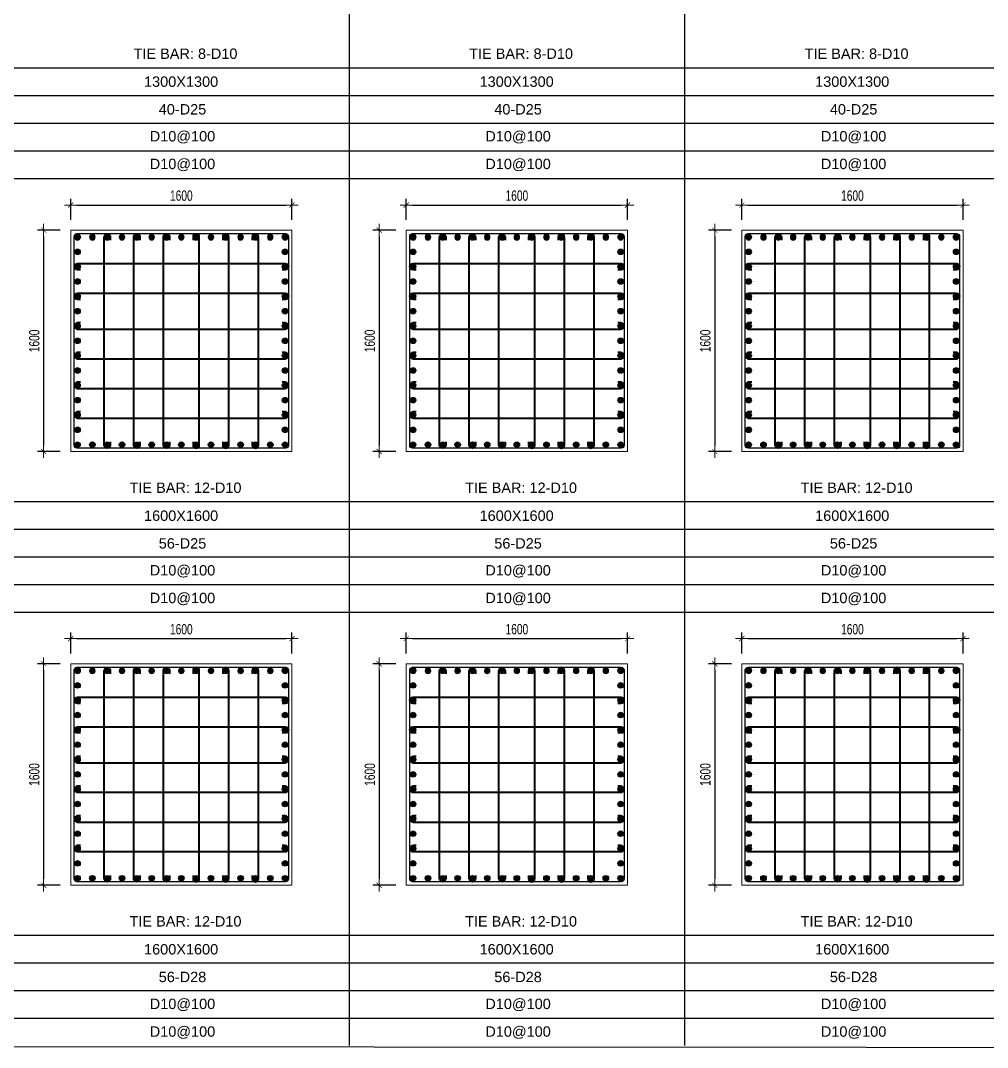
# Model space of a CAD drawing. Header units: millimetres. Extents: x 49323 to 406889, y -6102 to 181761.
# Drawn here: x 315586 to 322577, y 86291 to 93711 of the extents above; entities that cross this region are included whole.
import ezdxf
from ezdxf.enums import TextEntityAlignment as Align

# ---------------------------------------------------------------- set-up
doc = ezdxf.new("R2010")
doc.units = ezdxf.units.MM
doc.linetypes.add('CENTER2', pattern=[1.125, 0.75, -0.125, 0.125, -0.125])
doc.layers.get('Defpoints').update_dxf_attribs({"color": 151, "lineweight": 9})
for name, color, linetype in [('2', 2, 'Continuous'), ('A-ANNO-LEAD', 4, 'Continuous'), ('CEN', 1, 'CENTER2'), ('STL', 3, 'Continuous'), ('TIT1', 3, 'Continuous')]:
    doc.layers.add(name, color=color, linetype=linetype)
for name, color, linetype, lineweight in [('NDC_S_CONTINUOUS', 3, 'Continuous', 20), ('NDC_S_DIM', 1, 'Continuous', 15), ('NDC_S_STIRRUP', 4, 'Continuous', 40)]:
    doc.layers.add(name, color=color, linetype=linetype, lineweight=lineweight)
doc.styles.add('NDC_ARIAL', font='arial.ttf', dxfattribs={"width": 0.85})
doc.styles.add('NDC_DIM', font='', dxfattribs={"width": 0.75})
doc.styles.get('NDC_DIM').set_extended_font_data('Dotum')
doc.dimstyles.new('NDC_dim_30', dxfattribs={"dimscale": 30, "dimtxt": 2.5, "dimasz": 1.5, "dimexe": 1.5, "dimexo": 2.5, "dimgap": 1, "dimtad": 1, "dimdec": 0, "dimzin": 0, "dimdsep": 46, "dimtxsty": 'NDC_DIM', "dimblk": 'DIMMARK', "dimcen": 0.09, "dimdle": 1.2, "dimclrd": 1, "dimclre": 1, "dimclrt": 3, "dimadec": 0, "dimazin": 0, "dimtfac": 1, "dimtdec": 0, "dimtix": 1, "dimtofl": 0, "dimtmove": 0, "dimatfit": 3, "dimfxl": 8, "dimfxlon": 1, "dimtolj": 1, "dimtzin": 0, "dimarcsym": 0})

# ---------------------------------------------------------------- blocks, each defined once
blk = doc.blocks.new('DIMMARK')
at = {"layer": 'NDC_S_DIM', "color": 1}
blk.add_line((-1.5, 0), (1, 0), dxfattribs=at)
at = {"layer": 'NDC_S_DIM', "color": 2, "const_width": 0.1}
blk.add_lwpolyline([(-0.42, -0.42), (0.42, 0.42)], dxfattribs=at)
blk = doc.blocks.new('*D1012')
at = {"layer": 'Defpoints', "color": 0, "ltscale": 40, "transparency": 16777216}
for p in [(317548.4, 89245.3), (315948.4, 89063.7), (317548.4, 89063.7)]:
    blk.add_point(p, dxfattribs=at)
at = {"layer": 'NDC_S_DIM', "color": 1, "lineweight": -2, "ltscale": 40, "transparency": 16777216}
for p, q in [((315948.4, 89138.7), (315948.4, 89290.3)), ((317548.4, 89138.7), (317548.4, 89290.3)), ((315993.4, 89245.3), (317503.4, 89245.3))]:
    blk.add_line(p, q, dxfattribs=at)
at = {"layer": 'NDC_S_DIM', "color": 1, "lineweight": -2, "ltscale": 40, "transparency": 16777216, "xscale": 45, "yscale": 45, "zscale": 45, "rotation": 180}
blk.add_blockref('DIMMARK', (315948.4, 89245.3), dxfattribs=at)
at = {"layer": 'NDC_S_DIM', "color": 1, "lineweight": -2, "ltscale": 40, "transparency": 16777216, "xscale": 45, "yscale": 45, "zscale": 45}
blk.add_blockref('DIMMARK', (317548.4, 89245.3), dxfattribs=at)
at = {"layer": 'NDC_S_DIM', "color": 3, "ltscale": 40, "transparency": 16777216, "insert": (316748.4, 89312.9), "char_height": 75, "attachment_point": 5, "style": 'NDC_DIM'}
blk.add_mtext('\\A1;1600', dxfattribs=at)
blk = doc.blocks.new('*D1013')
at = {"layer": 'Defpoints', "color": 0, "ltscale": 40, "transparency": 16777216}
for p in [(315948.4, 89063.7), (315753, 87463.7), (315948.4, 87463.7)]:
    blk.add_point(p, dxfattribs=at)
at = {"layer": 'NDC_S_DIM', "color": 1, "lineweight": -2, "ltscale": 40, "transparency": 16777216}
for p, q in [((315873.4, 89063.7), (315708, 89063.7)), ((315753, 89018.7), (315753, 87508.7)), ((315873.4, 87463.7), (315708, 87463.7))]:
    blk.add_line(p, q, dxfattribs=at)
at = {"layer": 'NDC_S_DIM', "color": 1, "lineweight": -2, "ltscale": 40, "transparency": 16777216, "xscale": 45, "yscale": 45, "zscale": 45}
for p, rotation in [((315753, 89063.7), 90), ((315753, 87463.7), 270)]:
    blk.add_blockref('DIMMARK', p, dxfattribs=dict(at, rotation=rotation))
at = {"layer": 'NDC_S_DIM', "color": 3, "ltscale": 40, "transparency": 16777216, "insert": (315685.5, 88263.7), "char_height": 75, "attachment_point": 5, "rotation": 90, "style": 'NDC_DIM'}
blk.add_mtext('\\A1;1600', dxfattribs=at)
blk = doc.blocks.new('8')
at = {"layer": '2'}
blk.add_hatch(color=256, dxfattribs=at).paths.add_polyline_path([(20, 0, 0.386127), (1.9, 19.9), (-1.9, 19.9, 0.386127), (-20, 0, 1)])
blk.add_circle((0, 0), 20, dxfattribs=at)
blk = doc.blocks.new('5')
at = {"layer": 'CEN', "rotation": 180}
blk.add_blockref('8', (0, 0), dxfattribs=at)
blk = doc.blocks.new('*U1006')
at = {"layer": 'STL', "xscale": -1, "rotation": 270}
blk.add_blockref('5', (0, 0), dxfattribs=at)
blk = doc.blocks.new('*U1007')
at = {"layer": 'NDC_S_DIM', "color": 0, "linetype": 'ByBlock', "lineweight": -2, "transparency": 16777216}
for p in [(308769.8, 80184.3), (308877, 80184.3), (308984.2, 80184.3), (309091.4, 80184.3), (309198.6, 80184.3), (309305.7, 80184.3), (309412.9, 80184.3), (309520.1, 80184.3), (309627.3, 80184.3), (309734.4, 80184.3), (309841.6, 80184.3), (309948.8, 80184.3), (310056, 80184.3), (310163.1, 80184.3), (310270.3, 80184.3)]:
    blk.add_blockref('*U1006', p, dxfattribs=at)
blk = doc.blocks.new('*U1008')
at = {"layer": 'STL', "xscale": -1, "rotation": 270}
blk.add_blockref('5', (0, 0), dxfattribs=at)
blk = doc.blocks.new('*U1009')
at = {"layer": 'NDC_S_DIM', "color": 0, "linetype": 'ByBlock', "lineweight": -2, "transparency": 16777216}
for p in [(308769.8, 80184.3), (308877, 80184.3), (308984.2, 80184.3), (309091.4, 80184.3), (309198.6, 80184.3), (309305.7, 80184.3), (309412.9, 80184.3), (309520.1, 80184.3), (309627.3, 80184.3), (309734.4, 80184.3), (309841.6, 80184.3), (309948.8, 80184.3), (310056, 80184.3), (310163.1, 80184.3), (310270.3, 80184.3)]:
    blk.add_blockref('*U1008', p, dxfattribs=at)
blk = doc.blocks.new('*U1010')
at = {"layer": 'STL', "xscale": -1, "rotation": 270}
blk.add_blockref('5', (0, 0), dxfattribs=at)
blk = doc.blocks.new('*U1011')
at = {"layer": 'NDC_S_DIM', "color": 0, "linetype": 'ByBlock', "lineweight": -2, "transparency": 16777216}
for p in [(308769.8, 80184.3), (308877, 80184.3), (308984.2, 80184.3), (309091.4, 80184.3), (309198.6, 80184.3), (309305.7, 80184.3), (309412.9, 80184.3), (309520.1, 80184.3), (309627.3, 80184.3), (309734.4, 80184.3), (309841.6, 80184.3), (309948.8, 80184.3), (310056, 80184.3), (310163.1, 80184.3), (310270.3, 80184.3)]:
    blk.add_blockref('*U1010', p, dxfattribs=at)
blk = doc.blocks.new('*U1004')
at = {"layer": 'STL', "xscale": -1, "rotation": 270}
blk.add_blockref('5', (0, 0), dxfattribs=at)
blk = doc.blocks.new('*U1005')
at = {"layer": 'NDC_S_DIM', "color": 0, "linetype": 'ByBlock', "lineweight": -2, "transparency": 16777216}
for p in [(308769.8, 80184.3), (308877, 80184.3), (308984.2, 80184.3), (309091.4, 80184.3), (309198.6, 80184.3), (309305.7, 80184.3), (309412.9, 80184.3), (309520.1, 80184.3), (309627.3, 80184.3), (309734.4, 80184.3), (309841.6, 80184.3), (309948.8, 80184.3), (310056, 80184.3), (310163.1, 80184.3), (310270.3, 80184.3)]:
    blk.add_blockref('*U1004', p, dxfattribs=at)
blk = doc.blocks.new('*D1022')
at = {"layer": 'Defpoints', "color": 0, "ltscale": 40, "transparency": 16777216}
for p in [(317548.4, 92378), (315948.4, 92196.4), (317548.4, 92196.4)]:
    blk.add_point(p, dxfattribs=at)
at = {"layer": 'NDC_S_DIM', "color": 1, "lineweight": -2, "ltscale": 40, "transparency": 16777216}
for p, q in [((315948.4, 92271.4), (315948.4, 92423)), ((315993.4, 92378), (317503.4, 92378)), ((317548.4, 92271.4), (317548.4, 92423))]:
    blk.add_line(p, q, dxfattribs=at)
at = {"layer": 'NDC_S_DIM', "color": 1, "lineweight": -2, "ltscale": 40, "transparency": 16777216, "xscale": 45, "yscale": 45, "zscale": 45, "rotation": 180}
blk.add_blockref('DIMMARK', (315948.4, 92378), dxfattribs=at)
at = {"layer": 'NDC_S_DIM', "color": 1, "lineweight": -2, "ltscale": 40, "transparency": 16777216, "xscale": 45, "yscale": 45, "zscale": 45}
blk.add_blockref('DIMMARK', (317548.4, 92378), dxfattribs=at)
at = {"layer": 'NDC_S_DIM', "color": 3, "ltscale": 40, "transparency": 16777216, "insert": (316748.4, 92445.6), "char_height": 75, "attachment_point": 5, "style": 'NDC_DIM'}
blk.add_mtext('\\A1;1600', dxfattribs=at)
blk = doc.blocks.new('*D1023')
at = {"layer": 'Defpoints', "color": 0, "ltscale": 40, "transparency": 16777216}
for p in [(315948.4, 92196.4), (315753, 90596.4), (315948.4, 90596.4)]:
    blk.add_point(p, dxfattribs=at)
at = {"layer": 'NDC_S_DIM', "color": 1, "lineweight": -2, "ltscale": 40, "transparency": 16777216}
for p, q in [((315873.4, 92196.4), (315708, 92196.4)), ((315753, 92151.4), (315753, 90641.4)), ((315873.4, 90596.4), (315708, 90596.4))]:
    blk.add_line(p, q, dxfattribs=at)
at = {"layer": 'NDC_S_DIM', "color": 1, "lineweight": -2, "ltscale": 40, "transparency": 16777216, "xscale": 45, "yscale": 45, "zscale": 45}
for p, rotation in [((315753, 92196.4), 90), ((315753, 90596.4), 270)]:
    blk.add_blockref('DIMMARK', p, dxfattribs=dict(at, rotation=rotation))
at = {"layer": 'NDC_S_DIM', "color": 3, "ltscale": 40, "transparency": 16777216, "insert": (315685.5, 91396.4), "char_height": 75, "attachment_point": 5, "rotation": 90, "style": 'NDC_DIM'}
blk.add_mtext('\\A1;1600', dxfattribs=at)
blk = doc.blocks.new('*U1018')
at = {"layer": 'STL', "xscale": -1, "rotation": 270}
blk.add_blockref('5', (0, 0), dxfattribs=at)
blk = doc.blocks.new('*U1019')
at = {"layer": 'NDC_S_DIM', "color": 0, "linetype": 'ByBlock', "lineweight": -2, "transparency": 16777216}
for p in [(308769.8, 80184.3), (308877, 80184.3), (308984.2, 80184.3), (309091.4, 80184.3), (309198.6, 80184.3), (309305.7, 80184.3), (309412.9, 80184.3), (309520.1, 80184.3), (309627.3, 80184.3), (309734.4, 80184.3), (309841.6, 80184.3), (309948.8, 80184.3), (310056, 80184.3), (310163.1, 80184.3), (310270.3, 80184.3)]:
    blk.add_blockref('*U1018', p, dxfattribs=at)
blk = doc.blocks.new('*U1020')
at = {"layer": 'STL', "xscale": -1, "rotation": 270}
blk.add_blockref('5', (0, 0), dxfattribs=at)
blk = doc.blocks.new('*U1021')
at = {"layer": 'NDC_S_DIM', "color": 0, "linetype": 'ByBlock', "lineweight": -2, "transparency": 16777216}
for p in [(308769.8, 80184.3), (308877, 80184.3), (308984.2, 80184.3), (309091.4, 80184.3), (309198.6, 80184.3), (309305.7, 80184.3), (309412.9, 80184.3), (309520.1, 80184.3), (309627.3, 80184.3), (309734.4, 80184.3), (309841.6, 80184.3), (309948.8, 80184.3), (310056, 80184.3), (310163.1, 80184.3), (310270.3, 80184.3)]:
    blk.add_blockref('*U1020', p, dxfattribs=at)
blk = doc.blocks.new('*U1014')
at = {"layer": 'STL', "xscale": -1, "rotation": 270}
blk.add_blockref('5', (0, 0), dxfattribs=at)
blk = doc.blocks.new('*U1015')
at = {"layer": 'NDC_S_DIM', "color": 0, "linetype": 'ByBlock', "lineweight": -2, "transparency": 16777216}
for p in [(308769.8, 80184.3), (308877, 80184.3), (308984.2, 80184.3), (309091.4, 80184.3), (309198.6, 80184.3), (309305.7, 80184.3), (309412.9, 80184.3), (309520.1, 80184.3), (309627.3, 80184.3), (309734.4, 80184.3), (309841.6, 80184.3), (309948.8, 80184.3), (310056, 80184.3), (310163.1, 80184.3), (310270.3, 80184.3)]:
    blk.add_blockref('*U1014', p, dxfattribs=at)
blk = doc.blocks.new('*U1016')
at = {"layer": 'STL', "xscale": -1, "rotation": 270}
blk.add_blockref('5', (0, 0), dxfattribs=at)
blk = doc.blocks.new('*U1017')
at = {"layer": 'NDC_S_DIM', "color": 0, "linetype": 'ByBlock', "lineweight": -2, "transparency": 16777216}
for p in [(308769.8, 80184.3), (308877, 80184.3), (308984.2, 80184.3), (309091.4, 80184.3), (309198.6, 80184.3), (309305.7, 80184.3), (309412.9, 80184.3), (309520.1, 80184.3), (309627.3, 80184.3), (309734.4, 80184.3), (309841.6, 80184.3), (309948.8, 80184.3), (310056, 80184.3), (310163.1, 80184.3), (310270.3, 80184.3)]:
    blk.add_blockref('*U1016', p, dxfattribs=at)
blk = doc.blocks.new('*D1145')
at = {"layer": 'Defpoints', "color": 0, "ltscale": 40, "transparency": 16777216}
for p in [(319974.5, 89245.3), (318374.5, 89063.7), (319974.5, 89063.7)]:
    blk.add_point(p, dxfattribs=at)
at = {"layer": 'NDC_S_DIM', "color": 1, "lineweight": -2, "ltscale": 40, "transparency": 16777216}
for p, q in [((318374.5, 89138.7), (318374.5, 89290.3)), ((319974.5, 89138.7), (319974.5, 89290.3)), ((318419.5, 89245.3), (319929.5, 89245.3))]:
    blk.add_line(p, q, dxfattribs=at)
at = {"layer": 'NDC_S_DIM', "color": 1, "lineweight": -2, "ltscale": 40, "transparency": 16777216, "xscale": 45, "yscale": 45, "zscale": 45, "rotation": 180}
blk.add_blockref('DIMMARK', (318374.5, 89245.3), dxfattribs=at)
at = {"layer": 'NDC_S_DIM', "color": 1, "lineweight": -2, "ltscale": 40, "transparency": 16777216, "xscale": 45, "yscale": 45, "zscale": 45}
blk.add_blockref('DIMMARK', (319974.5, 89245.3), dxfattribs=at)
at = {"layer": 'NDC_S_DIM', "color": 3, "ltscale": 40, "transparency": 16777216, "insert": (319174.5, 89312.9), "char_height": 75, "attachment_point": 5, "style": 'NDC_DIM'}
blk.add_mtext('\\A1;1600', dxfattribs=at)
blk = doc.blocks.new('*U1130')
at = {"layer": 'STL', "xscale": -1, "rotation": 270}
blk.add_blockref('5', (0, 0), dxfattribs=at)
blk = doc.blocks.new('*U1131')
at = {"layer": 'NDC_S_DIM', "color": 0, "linetype": 'ByBlock', "lineweight": -2, "transparency": 16777216}
for p in [(308769.8, 80184.3), (308877, 80184.3), (308984.2, 80184.3), (309091.4, 80184.3), (309198.6, 80184.3), (309305.7, 80184.3), (309412.9, 80184.3), (309520.1, 80184.3), (309627.3, 80184.3), (309734.4, 80184.3), (309841.6, 80184.3), (309948.8, 80184.3), (310056, 80184.3), (310163.1, 80184.3), (310270.3, 80184.3)]:
    blk.add_blockref('*U1130', p, dxfattribs=at)
blk = doc.blocks.new('*U1132')
at = {"layer": 'STL', "xscale": -1, "rotation": 270}
blk.add_blockref('5', (0, 0), dxfattribs=at)
blk = doc.blocks.new('*U1133')
at = {"layer": 'NDC_S_DIM', "color": 0, "linetype": 'ByBlock', "lineweight": -2, "transparency": 16777216}
for p in [(308769.8, 80184.3), (308877, 80184.3), (308984.2, 80184.3), (309091.4, 80184.3), (309198.6, 80184.3), (309305.7, 80184.3), (309412.9, 80184.3), (309520.1, 80184.3), (309627.3, 80184.3), (309734.4, 80184.3), (309841.6, 80184.3), (309948.8, 80184.3), (310056, 80184.3), (310163.1, 80184.3), (310270.3, 80184.3)]:
    blk.add_blockref('*U1132', p, dxfattribs=at)
blk = doc.blocks.new('*U1134')
at = {"layer": 'STL', "xscale": -1, "rotation": 270}
blk.add_blockref('5', (0, 0), dxfattribs=at)
blk = doc.blocks.new('*U1135')
at = {"layer": 'NDC_S_DIM', "color": 0, "linetype": 'ByBlock', "lineweight": -2, "transparency": 16777216}
for p in [(308769.8, 80184.3), (308877, 80184.3), (308984.2, 80184.3), (309091.4, 80184.3), (309198.6, 80184.3), (309305.7, 80184.3), (309412.9, 80184.3), (309520.1, 80184.3), (309627.3, 80184.3), (309734.4, 80184.3), (309841.6, 80184.3), (309948.8, 80184.3), (310056, 80184.3), (310163.1, 80184.3), (310270.3, 80184.3)]:
    blk.add_blockref('*U1134', p, dxfattribs=at)
blk = doc.blocks.new('*U1136')
at = {"layer": 'STL', "xscale": -1, "rotation": 270}
blk.add_blockref('5', (0, 0), dxfattribs=at)
blk = doc.blocks.new('*U1137')
at = {"layer": 'NDC_S_DIM', "color": 0, "linetype": 'ByBlock', "lineweight": -2, "transparency": 16777216}
for p in [(308769.8, 80184.3), (308877, 80184.3), (308984.2, 80184.3), (309091.4, 80184.3), (309198.6, 80184.3), (309305.7, 80184.3), (309412.9, 80184.3), (309520.1, 80184.3), (309627.3, 80184.3), (309734.4, 80184.3), (309841.6, 80184.3), (309948.8, 80184.3), (310056, 80184.3), (310163.1, 80184.3), (310270.3, 80184.3)]:
    blk.add_blockref('*U1136', p, dxfattribs=at)
blk = doc.blocks.new('*D1142')
at = {"layer": 'Defpoints', "color": 0, "ltscale": 40, "transparency": 16777216}
for p in [(319974.5, 92378), (318374.5, 92196.4), (319974.5, 92196.4)]:
    blk.add_point(p, dxfattribs=at)
at = {"layer": 'NDC_S_DIM', "color": 1, "lineweight": -2, "ltscale": 40, "transparency": 16777216}
for p, q in [((318374.5, 92271.4), (318374.5, 92423)), ((318419.5, 92378), (319929.5, 92378)), ((319974.5, 92271.4), (319974.5, 92423))]:
    blk.add_line(p, q, dxfattribs=at)
at = {"layer": 'NDC_S_DIM', "color": 1, "lineweight": -2, "ltscale": 40, "transparency": 16777216, "xscale": 45, "yscale": 45, "zscale": 45, "rotation": 180}
blk.add_blockref('DIMMARK', (318374.5, 92378), dxfattribs=at)
at = {"layer": 'NDC_S_DIM', "color": 1, "lineweight": -2, "ltscale": 40, "transparency": 16777216, "xscale": 45, "yscale": 45, "zscale": 45}
blk.add_blockref('DIMMARK', (319974.5, 92378), dxfattribs=at)
at = {"layer": 'NDC_S_DIM', "color": 3, "ltscale": 40, "transparency": 16777216, "insert": (319174.5, 92445.6), "char_height": 75, "attachment_point": 5, "style": 'NDC_DIM'}
blk.add_mtext('\\A1;1600', dxfattribs=at)
blk = doc.blocks.new('*U1125')
at = {"layer": 'STL', "xscale": -1, "rotation": 270}
blk.add_blockref('5', (0, 0), dxfattribs=at)
blk = doc.blocks.new('*U1126')
at = {"layer": 'NDC_S_DIM', "color": 0, "linetype": 'ByBlock', "lineweight": -2, "transparency": 16777216}
for p in [(308769.8, 80184.3), (308877, 80184.3), (308984.2, 80184.3), (309091.4, 80184.3), (309198.6, 80184.3), (309305.7, 80184.3), (309412.9, 80184.3), (309520.1, 80184.3), (309627.3, 80184.3), (309734.4, 80184.3), (309841.6, 80184.3), (309948.8, 80184.3), (310056, 80184.3), (310163.1, 80184.3), (310270.3, 80184.3)]:
    blk.add_blockref('*U1125', p, dxfattribs=at)
blk = doc.blocks.new('*U1127')
at = {"layer": 'STL', "xscale": -1, "rotation": 270}
blk.add_blockref('5', (0, 0), dxfattribs=at)
blk = doc.blocks.new('*U1128')
at = {"layer": 'NDC_S_DIM', "color": 0, "linetype": 'ByBlock', "lineweight": -2, "transparency": 16777216}
for p in [(308769.8, 80184.3), (308877, 80184.3), (308984.2, 80184.3), (309091.4, 80184.3), (309198.6, 80184.3), (309305.7, 80184.3), (309412.9, 80184.3), (309520.1, 80184.3), (309627.3, 80184.3), (309734.4, 80184.3), (309841.6, 80184.3), (309948.8, 80184.3), (310056, 80184.3), (310163.1, 80184.3), (310270.3, 80184.3)]:
    blk.add_blockref('*U1127', p, dxfattribs=at)
blk = doc.blocks.new('*U1121')
at = {"layer": 'STL', "xscale": -1, "rotation": 270}
blk.add_blockref('5', (0, 0), dxfattribs=at)
blk = doc.blocks.new('*U1122')
at = {"layer": 'NDC_S_DIM', "color": 0, "linetype": 'ByBlock', "lineweight": -2, "transparency": 16777216}
for p in [(308769.8, 80184.3), (308877, 80184.3), (308984.2, 80184.3), (309091.4, 80184.3), (309198.6, 80184.3), (309305.7, 80184.3), (309412.9, 80184.3), (309520.1, 80184.3), (309627.3, 80184.3), (309734.4, 80184.3), (309841.6, 80184.3), (309948.8, 80184.3), (310056, 80184.3), (310163.1, 80184.3), (310270.3, 80184.3)]:
    blk.add_blockref('*U1121', p, dxfattribs=at)
blk = doc.blocks.new('*U1123')
at = {"layer": 'STL', "xscale": -1, "rotation": 270}
blk.add_blockref('5', (0, 0), dxfattribs=at)
blk = doc.blocks.new('*U1124')
at = {"layer": 'NDC_S_DIM', "color": 0, "linetype": 'ByBlock', "lineweight": -2, "transparency": 16777216}
for p in [(308769.8, 80184.3), (308877, 80184.3), (308984.2, 80184.3), (309091.4, 80184.3), (309198.6, 80184.3), (309305.7, 80184.3), (309412.9, 80184.3), (309520.1, 80184.3), (309627.3, 80184.3), (309734.4, 80184.3), (309841.6, 80184.3), (309948.8, 80184.3), (310056, 80184.3), (310163.1, 80184.3), (310270.3, 80184.3)]:
    blk.add_blockref('*U1123', p, dxfattribs=at)
blk = doc.blocks.new('*D1193')
at = {"layer": 'Defpoints', "color": 0, "ltscale": 40, "transparency": 16777216}
for p in [(322400.6, 89245.3), (320800.6, 89063.7), (322400.6, 89063.7)]:
    blk.add_point(p, dxfattribs=at)
at = {"layer": 'NDC_S_DIM', "color": 1, "lineweight": -2, "ltscale": 40, "transparency": 16777216}
for p, q in [((320800.6, 89138.7), (320800.6, 89290.3)), ((322400.6, 89138.7), (322400.6, 89290.3)), ((320845.6, 89245.3), (322355.6, 89245.3))]:
    blk.add_line(p, q, dxfattribs=at)
at = {"layer": 'NDC_S_DIM', "color": 1, "lineweight": -2, "ltscale": 40, "transparency": 16777216, "xscale": 45, "yscale": 45, "zscale": 45, "rotation": 180}
blk.add_blockref('DIMMARK', (320800.6, 89245.3), dxfattribs=at)
at = {"layer": 'NDC_S_DIM', "color": 1, "lineweight": -2, "ltscale": 40, "transparency": 16777216, "xscale": 45, "yscale": 45, "zscale": 45}
blk.add_blockref('DIMMARK', (322400.6, 89245.3), dxfattribs=at)
at = {"layer": 'NDC_S_DIM', "color": 3, "ltscale": 40, "transparency": 16777216, "insert": (321600.6, 89312.9), "char_height": 75, "attachment_point": 5, "style": 'NDC_DIM'}
blk.add_mtext('\\A1;1600', dxfattribs=at)
blk = doc.blocks.new('*U1178')
at = {"layer": 'STL', "xscale": -1, "rotation": 270}
blk.add_blockref('5', (0, 0), dxfattribs=at)
blk = doc.blocks.new('*U1179')
at = {"layer": 'NDC_S_DIM', "color": 0, "linetype": 'ByBlock', "lineweight": -2, "transparency": 16777216}
for p in [(308769.8, 80184.3), (308877, 80184.3), (308984.2, 80184.3), (309091.4, 80184.3), (309198.6, 80184.3), (309305.7, 80184.3), (309412.9, 80184.3), (309520.1, 80184.3), (309627.3, 80184.3), (309734.4, 80184.3), (309841.6, 80184.3), (309948.8, 80184.3), (310056, 80184.3), (310163.1, 80184.3), (310270.3, 80184.3)]:
    blk.add_blockref('*U1178', p, dxfattribs=at)
blk = doc.blocks.new('*U1180')
at = {"layer": 'STL', "xscale": -1, "rotation": 270}
blk.add_blockref('5', (0, 0), dxfattribs=at)
blk = doc.blocks.new('*U1181')
at = {"layer": 'NDC_S_DIM', "color": 0, "linetype": 'ByBlock', "lineweight": -2, "transparency": 16777216}
for p in [(308769.8, 80184.3), (308877, 80184.3), (308984.2, 80184.3), (309091.4, 80184.3), (309198.6, 80184.3), (309305.7, 80184.3), (309412.9, 80184.3), (309520.1, 80184.3), (309627.3, 80184.3), (309734.4, 80184.3), (309841.6, 80184.3), (309948.8, 80184.3), (310056, 80184.3), (310163.1, 80184.3), (310270.3, 80184.3)]:
    blk.add_blockref('*U1180', p, dxfattribs=at)
blk = doc.blocks.new('*U1182')
at = {"layer": 'STL', "xscale": -1, "rotation": 270}
blk.add_blockref('5', (0, 0), dxfattribs=at)
blk = doc.blocks.new('*U1183')
at = {"layer": 'NDC_S_DIM', "color": 0, "linetype": 'ByBlock', "lineweight": -2, "transparency": 16777216}
for p in [(308769.8, 80184.3), (308877, 80184.3), (308984.2, 80184.3), (309091.4, 80184.3), (309198.6, 80184.3), (309305.7, 80184.3), (309412.9, 80184.3), (309520.1, 80184.3), (309627.3, 80184.3), (309734.4, 80184.3), (309841.6, 80184.3), (309948.8, 80184.3), (310056, 80184.3), (310163.1, 80184.3), (310270.3, 80184.3)]:
    blk.add_blockref('*U1182', p, dxfattribs=at)
blk = doc.blocks.new('*U1184')
at = {"layer": 'STL', "xscale": -1, "rotation": 270}
blk.add_blockref('5', (0, 0), dxfattribs=at)
blk = doc.blocks.new('*U1185')
at = {"layer": 'NDC_S_DIM', "color": 0, "linetype": 'ByBlock', "lineweight": -2, "transparency": 16777216}
for p in [(308769.8, 80184.3), (308877, 80184.3), (308984.2, 80184.3), (309091.4, 80184.3), (309198.6, 80184.3), (309305.7, 80184.3), (309412.9, 80184.3), (309520.1, 80184.3), (309627.3, 80184.3), (309734.4, 80184.3), (309841.6, 80184.3), (309948.8, 80184.3), (310056, 80184.3), (310163.1, 80184.3), (310270.3, 80184.3)]:
    blk.add_blockref('*U1184', p, dxfattribs=at)
blk = doc.blocks.new('*D1190')
at = {"layer": 'Defpoints', "color": 0, "ltscale": 40, "transparency": 16777216}
for p in [(322400.6, 92378), (320800.6, 92196.4), (322400.6, 92196.4)]:
    blk.add_point(p, dxfattribs=at)
at = {"layer": 'NDC_S_DIM', "color": 1, "lineweight": -2, "ltscale": 40, "transparency": 16777216}
for p, q in [((320800.6, 92271.4), (320800.6, 92423)), ((320845.6, 92378), (322355.6, 92378)), ((322400.6, 92271.4), (322400.6, 92423))]:
    blk.add_line(p, q, dxfattribs=at)
at = {"layer": 'NDC_S_DIM', "color": 1, "lineweight": -2, "ltscale": 40, "transparency": 16777216, "xscale": 45, "yscale": 45, "zscale": 45, "rotation": 180}
blk.add_blockref('DIMMARK', (320800.6, 92378), dxfattribs=at)
at = {"layer": 'NDC_S_DIM', "color": 1, "lineweight": -2, "ltscale": 40, "transparency": 16777216, "xscale": 45, "yscale": 45, "zscale": 45}
blk.add_blockref('DIMMARK', (322400.6, 92378), dxfattribs=at)
at = {"layer": 'NDC_S_DIM', "color": 3, "ltscale": 40, "transparency": 16777216, "insert": (321600.6, 92445.6), "char_height": 75, "attachment_point": 5, "style": 'NDC_DIM'}
blk.add_mtext('\\A1;1600', dxfattribs=at)
blk = doc.blocks.new('*U1173')
at = {"layer": 'STL', "xscale": -1, "rotation": 270}
blk.add_blockref('5', (0, 0), dxfattribs=at)
blk = doc.blocks.new('*U1174')
at = {"layer": 'NDC_S_DIM', "color": 0, "linetype": 'ByBlock', "lineweight": -2, "transparency": 16777216}
for p in [(308769.8, 80184.3), (308877, 80184.3), (308984.2, 80184.3), (309091.4, 80184.3), (309198.6, 80184.3), (309305.7, 80184.3), (309412.9, 80184.3), (309520.1, 80184.3), (309627.3, 80184.3), (309734.4, 80184.3), (309841.6, 80184.3), (309948.8, 80184.3), (310056, 80184.3), (310163.1, 80184.3), (310270.3, 80184.3)]:
    blk.add_blockref('*U1173', p, dxfattribs=at)
blk = doc.blocks.new('*U1175')
at = {"layer": 'STL', "xscale": -1, "rotation": 270}
blk.add_blockref('5', (0, 0), dxfattribs=at)
blk = doc.blocks.new('*U1176')
at = {"layer": 'NDC_S_DIM', "color": 0, "linetype": 'ByBlock', "lineweight": -2, "transparency": 16777216}
for p in [(308769.8, 80184.3), (308877, 80184.3), (308984.2, 80184.3), (309091.4, 80184.3), (309198.6, 80184.3), (309305.7, 80184.3), (309412.9, 80184.3), (309520.1, 80184.3), (309627.3, 80184.3), (309734.4, 80184.3), (309841.6, 80184.3), (309948.8, 80184.3), (310056, 80184.3), (310163.1, 80184.3), (310270.3, 80184.3)]:
    blk.add_blockref('*U1175', p, dxfattribs=at)
blk = doc.blocks.new('*U1169')
at = {"layer": 'STL', "xscale": -1, "rotation": 270}
blk.add_blockref('5', (0, 0), dxfattribs=at)
blk = doc.blocks.new('*U1170')
at = {"layer": 'NDC_S_DIM', "color": 0, "linetype": 'ByBlock', "lineweight": -2, "transparency": 16777216}
for p in [(308769.8, 80184.3), (308877, 80184.3), (308984.2, 80184.3), (309091.4, 80184.3), (309198.6, 80184.3), (309305.7, 80184.3), (309412.9, 80184.3), (309520.1, 80184.3), (309627.3, 80184.3), (309734.4, 80184.3), (309841.6, 80184.3), (309948.8, 80184.3), (310056, 80184.3), (310163.1, 80184.3), (310270.3, 80184.3)]:
    blk.add_blockref('*U1169', p, dxfattribs=at)
blk = doc.blocks.new('*U1171')
at = {"layer": 'STL', "xscale": -1, "rotation": 270}
blk.add_blockref('5', (0, 0), dxfattribs=at)
blk = doc.blocks.new('*U1172')
at = {"layer": 'NDC_S_DIM', "color": 0, "linetype": 'ByBlock', "lineweight": -2, "transparency": 16777216}
for p in [(308769.8, 80184.3), (308877, 80184.3), (308984.2, 80184.3), (309091.4, 80184.3), (309198.6, 80184.3), (309305.7, 80184.3), (309412.9, 80184.3), (309520.1, 80184.3), (309627.3, 80184.3), (309734.4, 80184.3), (309841.6, 80184.3), (309948.8, 80184.3), (310056, 80184.3), (310163.1, 80184.3), (310270.3, 80184.3)]:
    blk.add_blockref('*U1171', p, dxfattribs=at)
blk = doc.blocks.new('*D1194')
at = {"layer": 'Defpoints', "color": 0, "ltscale": 40, "transparency": 16777216}
for p in [(318374.5, 92196.4), (318179.1, 90596.4), (318374.5, 90596.4)]:
    blk.add_point(p, dxfattribs=at)
at = {"layer": 'NDC_S_DIM', "color": 1, "lineweight": -2, "ltscale": 40, "transparency": 16777216}
for p, q in [((318299.5, 92196.4), (318134.1, 92196.4)), ((318179.1, 92151.4), (318179.1, 90641.4)), ((318299.5, 90596.4), (318134.1, 90596.4))]:
    blk.add_line(p, q, dxfattribs=at)
at = {"layer": 'NDC_S_DIM', "color": 1, "lineweight": -2, "ltscale": 40, "transparency": 16777216, "xscale": 45, "yscale": 45, "zscale": 45}
for p, rotation in [((318179.1, 92196.4), 90), ((318179.1, 90596.4), 270)]:
    blk.add_blockref('DIMMARK', p, dxfattribs=dict(at, rotation=rotation))
at = {"layer": 'NDC_S_DIM', "color": 3, "ltscale": 40, "transparency": 16777216, "insert": (318111.5, 91396.4), "char_height": 75, "attachment_point": 5, "rotation": 90, "style": 'NDC_DIM'}
blk.add_mtext('\\A1;1600', dxfattribs=at)
blk = doc.blocks.new('*D1195')
at = {"layer": 'Defpoints', "color": 0, "ltscale": 40, "transparency": 16777216}
for p in [(320800.6, 92196.4), (320605.2, 90596.4), (320800.6, 90596.4)]:
    blk.add_point(p, dxfattribs=at)
at = {"layer": 'NDC_S_DIM', "color": 1, "lineweight": -2, "ltscale": 40, "transparency": 16777216}
for p, q in [((320725.6, 92196.4), (320560.2, 92196.4)), ((320605.2, 92151.4), (320605.2, 90641.4)), ((320725.6, 90596.4), (320560.2, 90596.4))]:
    blk.add_line(p, q, dxfattribs=at)
at = {"layer": 'NDC_S_DIM', "color": 1, "lineweight": -2, "ltscale": 40, "transparency": 16777216, "xscale": 45, "yscale": 45, "zscale": 45}
for p, rotation in [((320605.2, 92196.4), 90), ((320605.2, 90596.4), 270)]:
    blk.add_blockref('DIMMARK', p, dxfattribs=dict(at, rotation=rotation))
at = {"layer": 'NDC_S_DIM', "color": 3, "ltscale": 40, "transparency": 16777216, "insert": (320537.6, 91396.4), "char_height": 75, "attachment_point": 5, "rotation": 90, "style": 'NDC_DIM'}
blk.add_mtext('\\A1;1600', dxfattribs=at)
blk = doc.blocks.new('*D1196')
at = {"layer": 'Defpoints', "color": 0, "ltscale": 40, "transparency": 16777216}
for p in [(318374.5, 89063.7), (318179.1, 87463.7), (318374.5, 87463.7)]:
    blk.add_point(p, dxfattribs=at)
at = {"layer": 'NDC_S_DIM', "color": 1, "lineweight": -2, "ltscale": 40, "transparency": 16777216}
for p, q in [((318299.5, 89063.7), (318134.1, 89063.7)), ((318179.1, 89018.7), (318179.1, 87508.7)), ((318299.5, 87463.7), (318134.1, 87463.7))]:
    blk.add_line(p, q, dxfattribs=at)
at = {"layer": 'NDC_S_DIM', "color": 1, "lineweight": -2, "ltscale": 40, "transparency": 16777216, "xscale": 45, "yscale": 45, "zscale": 45}
for p, rotation in [((318179.1, 89063.7), 90), ((318179.1, 87463.7), 270)]:
    blk.add_blockref('DIMMARK', p, dxfattribs=dict(at, rotation=rotation))
at = {"layer": 'NDC_S_DIM', "color": 3, "ltscale": 40, "transparency": 16777216, "insert": (318111.5, 88263.7), "char_height": 75, "attachment_point": 5, "rotation": 90, "style": 'NDC_DIM'}
blk.add_mtext('\\A1;1600', dxfattribs=at)
blk = doc.blocks.new('*D1197')
at = {"layer": 'Defpoints', "color": 0, "ltscale": 40, "transparency": 16777216}
for p in [(320800.6, 89063.7), (320605.2, 87463.7), (320800.6, 87463.7)]:
    blk.add_point(p, dxfattribs=at)
at = {"layer": 'NDC_S_DIM', "color": 1, "lineweight": -2, "ltscale": 40, "transparency": 16777216}
for p, q in [((320725.6, 89063.7), (320560.2, 89063.7)), ((320605.2, 89018.7), (320605.2, 87508.7)), ((320725.6, 87463.7), (320560.2, 87463.7))]:
    blk.add_line(p, q, dxfattribs=at)
at = {"layer": 'NDC_S_DIM', "color": 1, "lineweight": -2, "ltscale": 40, "transparency": 16777216, "xscale": 45, "yscale": 45, "zscale": 45}
for p, rotation in [((320605.2, 89063.7), 90), ((320605.2, 87463.7), 270)]:
    blk.add_blockref('DIMMARK', p, dxfattribs=dict(at, rotation=rotation))
at = {"layer": 'NDC_S_DIM', "color": 3, "ltscale": 40, "transparency": 16777216, "insert": (320537.6, 88263.7), "char_height": 75, "attachment_point": 5, "rotation": 90, "style": 'NDC_DIM'}
blk.add_mtext('\\A1;1600', dxfattribs=at)

msp = doc.modelspace()

# ---------------------------------------------------------------- linework, layer by layer
at = {"layer": 'A-ANNO-LEAD'}
msp.add_lwpolyline([(303919.1, 86304.5), (325254.1, 86291.4), (325254.1, 102911.4), (303919.1, 102924.5)], close=True, dxfattribs=at)
at = {"layer": 'NDC_S_CONTINUOUS', "ltscale": 70}
for points in [[(317548.4, 92196.4), (317548.4, 90596.4), (315948.4, 90596.4), (315948.4, 92196.4), (317548.4, 92196.4)], [(319974.5, 92196.4), (319974.5, 90596.4), (318374.5, 90596.4), (318374.5, 92196.4), (319974.5, 92196.4)], [(322400.6, 92196.4), (322400.6, 90596.4), (320800.6, 90596.4), (320800.6, 92196.4), (322400.6, 92196.4)], [(317548.4, 89063.7), (317548.4, 87463.7), (315948.4, 87463.7), (315948.4, 89063.7), (317548.4, 89063.7)], [(319974.5, 89063.7), (319974.5, 87463.7), (318374.5, 87463.7), (318374.5, 89063.7), (319974.5, 89063.7)], [(322400.6, 89063.7), (322400.6, 87463.7), (320800.6, 87463.7), (320800.6, 89063.7), (322400.6, 89063.7)]]:
    msp.add_lwpolyline(points, dxfattribs=at)
at = {"layer": 'NDC_S_STIRRUP', "lineweight": -2, "ltscale": 1000}
for points in [[(317523.4, 92151.4), (317523.4, 90641.4, -0.414214), (317503.4, 90621.4), (315993.4, 90621.4, -0.414214), (315973.4, 90641.4), (315973.4, 92151.4, -0.414214), (315993.4, 92171.4), (317503.4, 92171.4, -0.414214)], [(319949.5, 92151.4), (319949.5, 90641.4, -0.414214), (319929.5, 90621.4), (318419.5, 90621.4, -0.414214), (318399.5, 90641.4), (318399.5, 92151.4, -0.414214), (318419.5, 92171.4), (319929.5, 92171.4, -0.414214)], [(322375.6, 92151.4), (322375.6, 90641.4, -0.414214), (322355.6, 90621.4), (320845.6, 90621.4, -0.414214), (320825.6, 90641.4), (320825.6, 92151.4, -0.414214), (320845.6, 92171.4), (322355.6, 92171.4, -0.414214)], [(317523.4, 89018.7), (317523.4, 87508.7, -0.414214), (317503.4, 87488.7), (315993.4, 87488.7, -0.414214), (315973.4, 87508.7), (315973.4, 89018.7, -0.414214), (315993.4, 89038.7), (317503.4, 89038.7, -0.414214)], [(319949.5, 89018.7), (319949.5, 87508.7, -0.414214), (319929.5, 87488.7), (318419.5, 87488.7, -0.414214), (318399.5, 87508.7), (318399.5, 89018.7, -0.414214), (318419.5, 89038.7), (319929.5, 89038.7, -0.414214)], [(322375.6, 89018.7), (322375.6, 87508.7, -0.414214), (322355.6, 87488.7), (320845.6, 87488.7, -0.414214), (320825.6, 87508.7), (320825.6, 89018.7, -0.414214), (320845.6, 89038.7), (322355.6, 89038.7, -0.414214)]]:
    msp.add_lwpolyline(points, format="xyb", close=True, dxfattribs=at)
at = {"layer": 'NDC_S_STIRRUP'}
for points in [[(316235, 90666.1), (316235, 90643.9, -1), (316190, 90643.9), (316190, 92145.9, -1), (316235, 92145.9), (316235, 92123.8)], [(316449.3, 90666.1), (316449.3, 90643.9, -1), (316404.3, 90643.9), (316404.3, 92145.9, -1), (316449.3, 92145.9), (316449.3, 92123.8)], [(316663.7, 90666.1), (316663.7, 90643.9, -1), (316618.7, 90643.9), (316618.7, 92145.9, -1), (316663.7, 92145.9), (316663.7, 92123.8)], [(316833, 90666.1), (316833, 90643.9, 1), (316878.1, 90643.9), (316878.1, 92145.9, 1), (316833, 92145.9), (316833, 92123.8)], [(317047.4, 90666.1), (317047.4, 90643.9, 1), (317092.4, 90643.9), (317092.4, 92145.9, 1), (317047.4, 92145.9), (317047.4, 92123.8)], [(317261.7, 90666.1), (317261.7, 90643.9, 1), (317306.8, 90643.9), (317306.8, 92145.9, 1), (317261.7, 92145.9), (317261.7, 92123.8)], [(318661.1, 90666.1), (318661.1, 90643.9, -1), (318616.1, 90643.9), (318616.1, 92145.9, -1), (318661.1, 92145.9), (318661.1, 92123.8)], [(318875.4, 90666.1), (318875.4, 90643.9, -1), (318830.4, 90643.9), (318830.4, 92145.9, -1), (318875.4, 92145.9), (318875.4, 92123.8)], [(319089.8, 90666.1), (319089.8, 90643.9, -1), (319044.8, 90643.9), (319044.8, 92145.9, -1), (319089.8, 92145.9), (319089.8, 92123.8)], [(319259.1, 90666.1), (319259.1, 90643.9, 1), (319304.1, 90643.9), (319304.1, 92145.9, 1), (319259.1, 92145.9), (319259.1, 92123.8)], [(319473.5, 90666.1), (319473.5, 90643.9, 1), (319518.5, 90643.9), (319518.5, 92145.9, 1), (319473.5, 92145.9), (319473.5, 92123.8)], [(319687.8, 90666.1), (319687.8, 90643.9, 1), (319732.9, 90643.9), (319732.9, 92145.9, 1), (319687.8, 92145.9), (319687.8, 92123.8)], [(321087.2, 90666.1), (321087.2, 90643.9, -1), (321042.2, 90643.9), (321042.2, 92145.9, -1), (321087.2, 92145.9), (321087.2, 92123.8)], [(321301.5, 90666.1), (321301.5, 90643.9, -1), (321256.5, 90643.9), (321256.5, 92145.9, -1), (321301.5, 92145.9), (321301.5, 92123.8)], [(321515.9, 90666.1), (321515.9, 90643.9, -1), (321470.9, 90643.9), (321470.9, 92145.9, -1), (321515.9, 92145.9), (321515.9, 92123.8)], [(321685.2, 90666.1), (321685.2, 90643.9, 1), (321730.2, 90643.9), (321730.2, 92145.9, 1), (321685.2, 92145.9), (321685.2, 92123.8)], [(321899.6, 90666.1), (321899.6, 90643.9, 1), (321944.6, 90643.9), (321944.6, 92145.9, 1), (321899.6, 92145.9), (321899.6, 92123.8)], [(322113.9, 90666.1), (322113.9, 90643.9, 1), (322158.9, 90643.9), (322158.9, 92145.9, 1), (322113.9, 92145.9), (322113.9, 92123.8)], [(316020.3, 91910.5), (315998.1, 91910.5, -1), (315998.1, 91955.5), (317500.2, 91955.5, -1), (317500.2, 91910.5), (317478, 91910.5)], [(318446.4, 91910.5), (318424.2, 91910.5, -1), (318424.2, 91955.5), (319926.3, 91955.5, -1), (319926.3, 91910.5), (319904.1, 91910.5)], [(320872.5, 91910.5), (320850.3, 91910.5, -1), (320850.3, 91955.5), (322352.4, 91955.5, -1), (322352.4, 91910.5), (322330.2, 91910.5)], [(316020.3, 91696.2), (315998.1, 91696.2, -1), (315998.1, 91741.2), (317500.2, 91741.2, -1), (317500.2, 91696.2), (317478, 91696.2)], [(318446.4, 91696.2), (318424.2, 91696.2, -1), (318424.2, 91741.2), (319926.3, 91741.2, -1), (319926.3, 91696.2), (319904.1, 91696.2)], [(320872.5, 91696.2), (320850.3, 91696.2, -1), (320850.3, 91741.2), (322352.4, 91741.2, -1), (322352.4, 91696.2), (322330.2, 91696.2)], [(316020.3, 91526.8), (315998.1, 91526.8, 1), (315998.1, 91481.8), (317500.2, 91481.8, 1), (317500.2, 91526.8), (317478, 91526.8)], [(318446.4, 91526.8), (318424.2, 91526.8, 1), (318424.2, 91481.8), (319926.3, 91481.8, 1), (319926.3, 91526.8), (319904.1, 91526.8)], [(320872.5, 91526.8), (320850.3, 91526.8, 1), (320850.3, 91481.8), (322352.4, 91481.8, 1), (322352.4, 91526.8), (322330.2, 91526.8)], [(316020.3, 91312.5), (315998.1, 91312.5, 1), (315998.1, 91267.5), (317500.2, 91267.5, 1), (317500.2, 91312.5), (317478, 91312.5)], [(318446.4, 91312.5), (318424.2, 91312.5, 1), (318424.2, 91267.5), (319926.3, 91267.5, 1), (319926.3, 91312.5), (319904.1, 91312.5)], [(320872.5, 91312.5), (320850.3, 91312.5, 1), (320850.3, 91267.5), (322352.4, 91267.5, 1), (322352.4, 91312.5), (322330.2, 91312.5)], [(316020.3, 91098.1), (315998.1, 91098.1, 1), (315998.1, 91053.1), (317500.2, 91053.1, 1), (317500.2, 91098.1), (317478, 91098.1)], [(318446.4, 91098.1), (318424.2, 91098.1, 1), (318424.2, 91053.1), (319926.3, 91053.1, 1), (319926.3, 91098.1), (319904.1, 91098.1)], [(320872.5, 91098.1), (320850.3, 91098.1, 1), (320850.3, 91053.1), (322352.4, 91053.1, 1), (322352.4, 91098.1), (322330.2, 91098.1)], [(316020.3, 90883.8), (315998.1, 90883.8, 1), (315998.1, 90838.8), (317500.2, 90838.8, 1), (317500.2, 90883.8), (317478, 90883.8)], [(318446.4, 90883.8), (318424.2, 90883.8, 1), (318424.2, 90838.8), (319926.3, 90838.8, 1), (319926.3, 90883.8), (319904.1, 90883.8)], [(320872.5, 90883.8), (320850.3, 90883.8, 1), (320850.3, 90838.8), (322352.4, 90838.8, 1), (322352.4, 90883.8), (322330.2, 90883.8)], [(316235, 87533.4), (316235, 87511.2, -1), (316190, 87511.2), (316190, 89013.2, -1), (316235, 89013.2), (316235, 88991.1)], [(316449.3, 87533.4), (316449.3, 87511.2, -1), (316404.3, 87511.2), (316404.3, 89013.2, -1), (316449.3, 89013.2), (316449.3, 88991.1)], [(316663.7, 87533.4), (316663.7, 87511.2, -1), (316618.7, 87511.2), (316618.7, 89013.2, -1), (316663.7, 89013.2), (316663.7, 88991.1)], [(316833, 87533.4), (316833, 87511.2, 1), (316878.1, 87511.2), (316878.1, 89013.2, 1), (316833, 89013.2), (316833, 88991.1)], [(317047.4, 87533.4), (317047.4, 87511.2, 1), (317092.4, 87511.2), (317092.4, 89013.2, 1), (317047.4, 89013.2), (317047.4, 88991.1)], [(317261.7, 87533.4), (317261.7, 87511.2, 1), (317306.8, 87511.2), (317306.8, 89013.2, 1), (317261.7, 89013.2), (317261.7, 88991.1)], [(318661.1, 87533.4), (318661.1, 87511.2, -1), (318616.1, 87511.2), (318616.1, 89013.2, -1), (318661.1, 89013.2), (318661.1, 88991.1)], [(318875.4, 87533.4), (318875.4, 87511.2, -1), (318830.4, 87511.2), (318830.4, 89013.2, -1), (318875.4, 89013.2), (318875.4, 88991.1)], [(319089.8, 87533.4), (319089.8, 87511.2, -1), (319044.8, 87511.2), (319044.8, 89013.2, -1), (319089.8, 89013.2), (319089.8, 88991.1)], [(319259.1, 87533.4), (319259.1, 87511.2, 1), (319304.1, 87511.2), (319304.1, 89013.2, 1), (319259.1, 89013.2), (319259.1, 88991.1)], [(319473.5, 87533.4), (319473.5, 87511.2, 1), (319518.5, 87511.2), (319518.5, 89013.2, 1), (319473.5, 89013.2), (319473.5, 88991.1)], [(319687.8, 87533.4), (319687.8, 87511.2, 1), (319732.9, 87511.2), (319732.9, 89013.2, 1), (319687.8, 89013.2), (319687.8, 88991.1)], [(321087.2, 87533.4), (321087.2, 87511.2, -1), (321042.2, 87511.2), (321042.2, 89013.2, -1), (321087.2, 89013.2), (321087.2, 88991.1)], [(321301.5, 87533.4), (321301.5, 87511.2, -1), (321256.5, 87511.2), (321256.5, 89013.2, -1), (321301.5, 89013.2), (321301.5, 88991.1)], [(321515.9, 87533.4), (321515.9, 87511.2, -1), (321470.9, 87511.2), (321470.9, 89013.2, -1), (321515.9, 89013.2), (321515.9, 88991.1)], [(321685.2, 87533.4), (321685.2, 87511.2, 1), (321730.2, 87511.2), (321730.2, 89013.2, 1), (321685.2, 89013.2), (321685.2, 88991.1)], [(321899.6, 87533.4), (321899.6, 87511.2, 1), (321944.6, 87511.2), (321944.6, 89013.2, 1), (321899.6, 89013.2), (321899.6, 88991.1)], [(322113.9, 87533.4), (322113.9, 87511.2, 1), (322158.9, 87511.2), (322158.9, 89013.2, 1), (322113.9, 89013.2), (322113.9, 88991.1)], [(316020.3, 88777.8), (315998.1, 88777.8, -1), (315998.1, 88822.8), (317500.2, 88822.8, -1), (317500.2, 88777.8), (317478, 88777.8)], [(318446.4, 88777.8), (318424.2, 88777.8, -1), (318424.2, 88822.8), (319926.3, 88822.8, -1), (319926.3, 88777.8), (319904.1, 88777.8)], [(320872.5, 88777.8), (320850.3, 88777.8, -1), (320850.3, 88822.8), (322352.4, 88822.8, -1), (322352.4, 88777.8), (322330.2, 88777.8)], [(316020.3, 88563.5), (315998.1, 88563.5, -1), (315998.1, 88608.5), (317500.2, 88608.5, -1), (317500.2, 88563.5), (317478, 88563.5)], [(318446.4, 88563.5), (318424.2, 88563.5, -1), (318424.2, 88608.5), (319926.3, 88608.5, -1), (319926.3, 88563.5), (319904.1, 88563.5)], [(320872.5, 88563.5), (320850.3, 88563.5, -1), (320850.3, 88608.5), (322352.4, 88608.5, -1), (322352.4, 88563.5), (322330.2, 88563.5)], [(316020.3, 88394.1), (315998.1, 88394.1, 1), (315998.1, 88349.1), (317500.2, 88349.1, 1), (317500.2, 88394.1), (317478, 88394.1)], [(318446.4, 88394.1), (318424.2, 88394.1, 1), (318424.2, 88349.1), (319926.3, 88349.1, 1), (319926.3, 88394.1), (319904.1, 88394.1)], [(320872.5, 88394.1), (320850.3, 88394.1, 1), (320850.3, 88349.1), (322352.4, 88349.1, 1), (322352.4, 88394.1), (322330.2, 88394.1)], [(316020.3, 88179.8), (315998.1, 88179.8, 1), (315998.1, 88134.8), (317500.2, 88134.8, 1), (317500.2, 88179.8), (317478, 88179.8)], [(318446.4, 88179.8), (318424.2, 88179.8, 1), (318424.2, 88134.8), (319926.3, 88134.8, 1), (319926.3, 88179.8), (319904.1, 88179.8)], [(320872.5, 88179.8), (320850.3, 88179.8, 1), (320850.3, 88134.8), (322352.4, 88134.8, 1), (322352.4, 88179.8), (322330.2, 88179.8)], [(316020.3, 87965.4), (315998.1, 87965.4, 1), (315998.1, 87920.4), (317500.2, 87920.4, 1), (317500.2, 87965.4), (317478, 87965.4)], [(318446.4, 87965.4), (318424.2, 87965.4, 1), (318424.2, 87920.4), (319926.3, 87920.4, 1), (319926.3, 87965.4), (319904.1, 87965.4)], [(320872.5, 87965.4), (320850.3, 87965.4, 1), (320850.3, 87920.4), (322352.4, 87920.4, 1), (322352.4, 87965.4), (322330.2, 87965.4)], [(316020.3, 87751.1), (315998.1, 87751.1, 1), (315998.1, 87706.1), (317500.2, 87706.1, 1), (317500.2, 87751.1), (317478, 87751.1)], [(318446.4, 87751.1), (318424.2, 87751.1, 1), (318424.2, 87706.1), (319926.3, 87706.1, 1), (319926.3, 87751.1), (319904.1, 87751.1)], [(320872.5, 87751.1), (320850.3, 87751.1, 1), (320850.3, 87706.1), (322352.4, 87706.1, 1), (322352.4, 87751.1), (322330.2, 87751.1)]]:
    msp.add_lwpolyline(points, format="xyb", dxfattribs=at)
at = {"layer": 'TIT1'}
for p, q in [((317961.4, 102204.5), (317961.4, 86304.5)), ((320387.5, 102204.5), (320387.5, 86304.5)), ((325254.1, 92566.4), (303919.1, 92566.4)), ((325254.1, 89433.7), (303919.1, 89433.7))]:
    msp.add_line(p, q, dxfattribs=at)
at = {"layer": 'TIT1', "color": 8}
for p, q in [((325254.1, 93366.4), (304547, 93366.4)), ((325254.1, 93166.4), (304547, 93166.4)), ((325254.1, 92966.4), (304547, 92966.4)), ((325254.1, 92766.4), (304976.2, 92766.4)), ((325254.1, 90233.7), (304547, 90233.7)), ((325254.1, 90033.7), (304547, 90033.7)), ((325254.1, 89833.7), (304547, 89833.7)), ((325254.1, 89633.7), (304976.2, 89633.7)), ((325254.1, 87101), (304547, 87101)), ((325254.1, 86901), (304547, 86901)), ((325254.1, 86701), (304547, 86701)), ((325254.1, 86501), (304976.2, 86501))]:
    msp.add_line(p, q, dxfattribs=at)

# ---------------------------------------------------------------- block references
at = {"layer": 'NDC_S_DIM', "xscale": -1}
for name, p, rotation in [('*U1015', (235813.9, -218122.9), 270), ('*U1017', (237314.3, -218122.9), 270), ('*U1122', (238240, -218122.9), 270), ('*U1124', (239740.4, -218122.9), 270), ('*U1170', (240666.1, -218122.9), 270), ('*U1172', (242166.5, -218122.9), 270), ('*U1021', (7228.3, 170831.2), 180), ('*U1128', (9654.4, 170831.2), 180), ('*U1176', (12080.5, 170831.2), 180), ('*U1011', (235813.9, -221255.6), 270), ('*U1005', (237314.3, -221255.6), 270), ('*U1135', (238240, -221255.6), 270), ('*U1137', (239740.4, -221255.6), 270), ('*U1183', (240666.1, -221255.6), 270), ('*U1185', (242166.5, -221255.6), 270), ('*U1009', (7228.3, 167698.5), 180), ('*U1133', (9654.4, 167698.5), 180), ('*U1181', (12080.5, 167698.5), 180)]:
    msp.add_blockref(name, p, dxfattribs=dict(at, rotation=rotation))
at = {"layer": 'NDC_S_DIM'}
for name, p in [('*U1019', (7228.3, 11961.7)), ('*U1126', (9654.4, 11961.7)), ('*U1174', (12080.5, 11961.7)), ('*U1007', (7228.3, 8829)), ('*U1131', (9654.4, 8829)), ('*U1179', (12080.5, 8829))]:
    msp.add_blockref(name, p, dxfattribs=at)

# ---------------------------------------------------------------- texts
at = {"layer": 'TIT1', "style": 'NDC_ARIAL'}
for s, p in [('TIE BAR: 8-D10', (316778.6, 93471.7)), ('TIE BAR: 8-D10', (319204.7, 93471.7)), ('TIE BAR: 8-D10', (321630.8, 93471.7)), ('1300X1300', (316746.8, 93269.8)), ('1300X1300', (319172.9, 93269.8)), ('1300X1300', (321599, 93269.8)), ('40-D25', (316756.9, 93069.8)), ('40-D25', (319183, 93069.8)), ('40-D25', (321609.1, 93069.8)), ('D10@100', (316756.9, 92869.8)), ('D10@100', (319183, 92869.8)), ('D10@100', (321609.1, 92869.8)), ('D10@100', (316756.9, 92669.8)), ('D10@100', (319183, 92669.8)), ('D10@100', (321609.1, 92669.8)), ('TIE BAR: 12-D10', (316778.6, 90335.5)), ('TIE BAR: 12-D10', (319204.7, 90335.5)), ('TIE BAR: 12-D10', (321630.8, 90335.5)), ('1600X1600', (316746.8, 90133.6)), ('1600X1600', (319172.9, 90133.6)), ('1600X1600', (321599, 90133.6)), ('56-D25', (316756.9, 89933.6)), ('56-D25', (319183, 89933.6)), ('56-D25', (321609.1, 89933.6)), ('D10@100', (316756.9, 89733.6)), ('D10@100', (319183, 89733.6)), ('D10@100', (321609.1, 89733.6)), ('D10@100', (316756.9, 89533.6)), ('D10@100', (319183, 89533.6)), ('D10@100', (321609.1, 89533.6)), ('TIE BAR: 12-D10', (316778.6, 87202.8)), ('TIE BAR: 12-D10', (319204.7, 87202.8)), ('TIE BAR: 12-D10', (321630.8, 87202.8)), ('1600X1600', (316746.8, 87000.9)), ('1600X1600', (319172.9, 87000.9)), ('1600X1600', (321599, 87000.9)), ('56-D28', (316756.9, 86800.9)), ('56-D28', (319183, 86800.9)), ('56-D28', (321609.1, 86800.9)), ('D10@100', (316756.9, 86600.9)), ('D10@100', (319183, 86600.9)), ('D10@100', (321609.1, 86600.9)), ('D10@100', (316756.9, 86400.9)), ('D10@100', (319183, 86400.9)), ('D10@100', (321609.1, 86400.9))]:
    msp.add_text(s, height=75, dxfattribs=at).set_placement(p, align=Align.MIDDLE)

# ---------------------------------------------------------------- dimensions: what is measured, and where the dimension line sits
at = {"layer": 'NDC_S_DIM', "ltscale": 40}
for base, p1, p2, picture, middle in [((317548.4, 92378), (315948.4, 92196.4), (317548.4, 92196.4), '*D1022', (316748.4, 92445.6)), ((319974.5, 92378), (318374.5, 92196.4), (319974.5, 92196.4), '*D1142', (319174.5, 92445.6)), ((322400.6, 92378), (320800.6, 92196.4), (322400.6, 92196.4), '*D1190', (321600.6, 92445.6)), ((317548.4, 89245.3), (315948.4, 89063.7), (317548.4, 89063.7), '*D1012', (316748.4, 89312.9)), ((319974.5, 89245.3), (318374.5, 89063.7), (319974.5, 89063.7), '*D1145', (319174.5, 89312.9)), ((322400.6, 89245.3), (320800.6, 89063.7), (322400.6, 89063.7), '*D1193', (321600.6, 89312.9))]:
    dim = msp.add_linear_dim(base=base, p1=p1, p2=p2, dimstyle='NDC_dim_30', dxfattribs=at)
    dim.commit()
    dim.dimension.update_dxf_attribs({"geometry": picture, "text_midpoint": middle})
for base, p1, p2, picture, middle in [((315753, 90596.4), (315948.4, 92196.4), (315948.4, 90596.4), '*D1023', (315685.5, 91396.4)), ((318179.1, 90596.4), (318374.5, 92196.4), (318374.5, 90596.4), '*D1194', (318111.5, 91396.4)), ((320605.2, 90596.4), (320800.6, 92196.4), (320800.6, 90596.4), '*D1195', (320537.6, 91396.4)), ((315753, 87463.7), (315948.4, 89063.7), (315948.4, 87463.7), '*D1013', (315685.5, 88263.7)), ((318179.1, 87463.7), (318374.5, 89063.7), (318374.5, 87463.7), '*D1196', (318111.5, 88263.7)), ((320605.2, 87463.7), (320800.6, 89063.7), (320800.6, 87463.7), '*D1197', (320537.6, 88263.7))]:
    dim = msp.add_linear_dim(base=base, p1=p1, p2=p2, angle=90, dimstyle='NDC_dim_30', dxfattribs=at)
    dim.commit()
    dim.dimension.update_dxf_attribs({"geometry": picture, "text_midpoint": middle})

doc.saveas('drawing.dxf')
